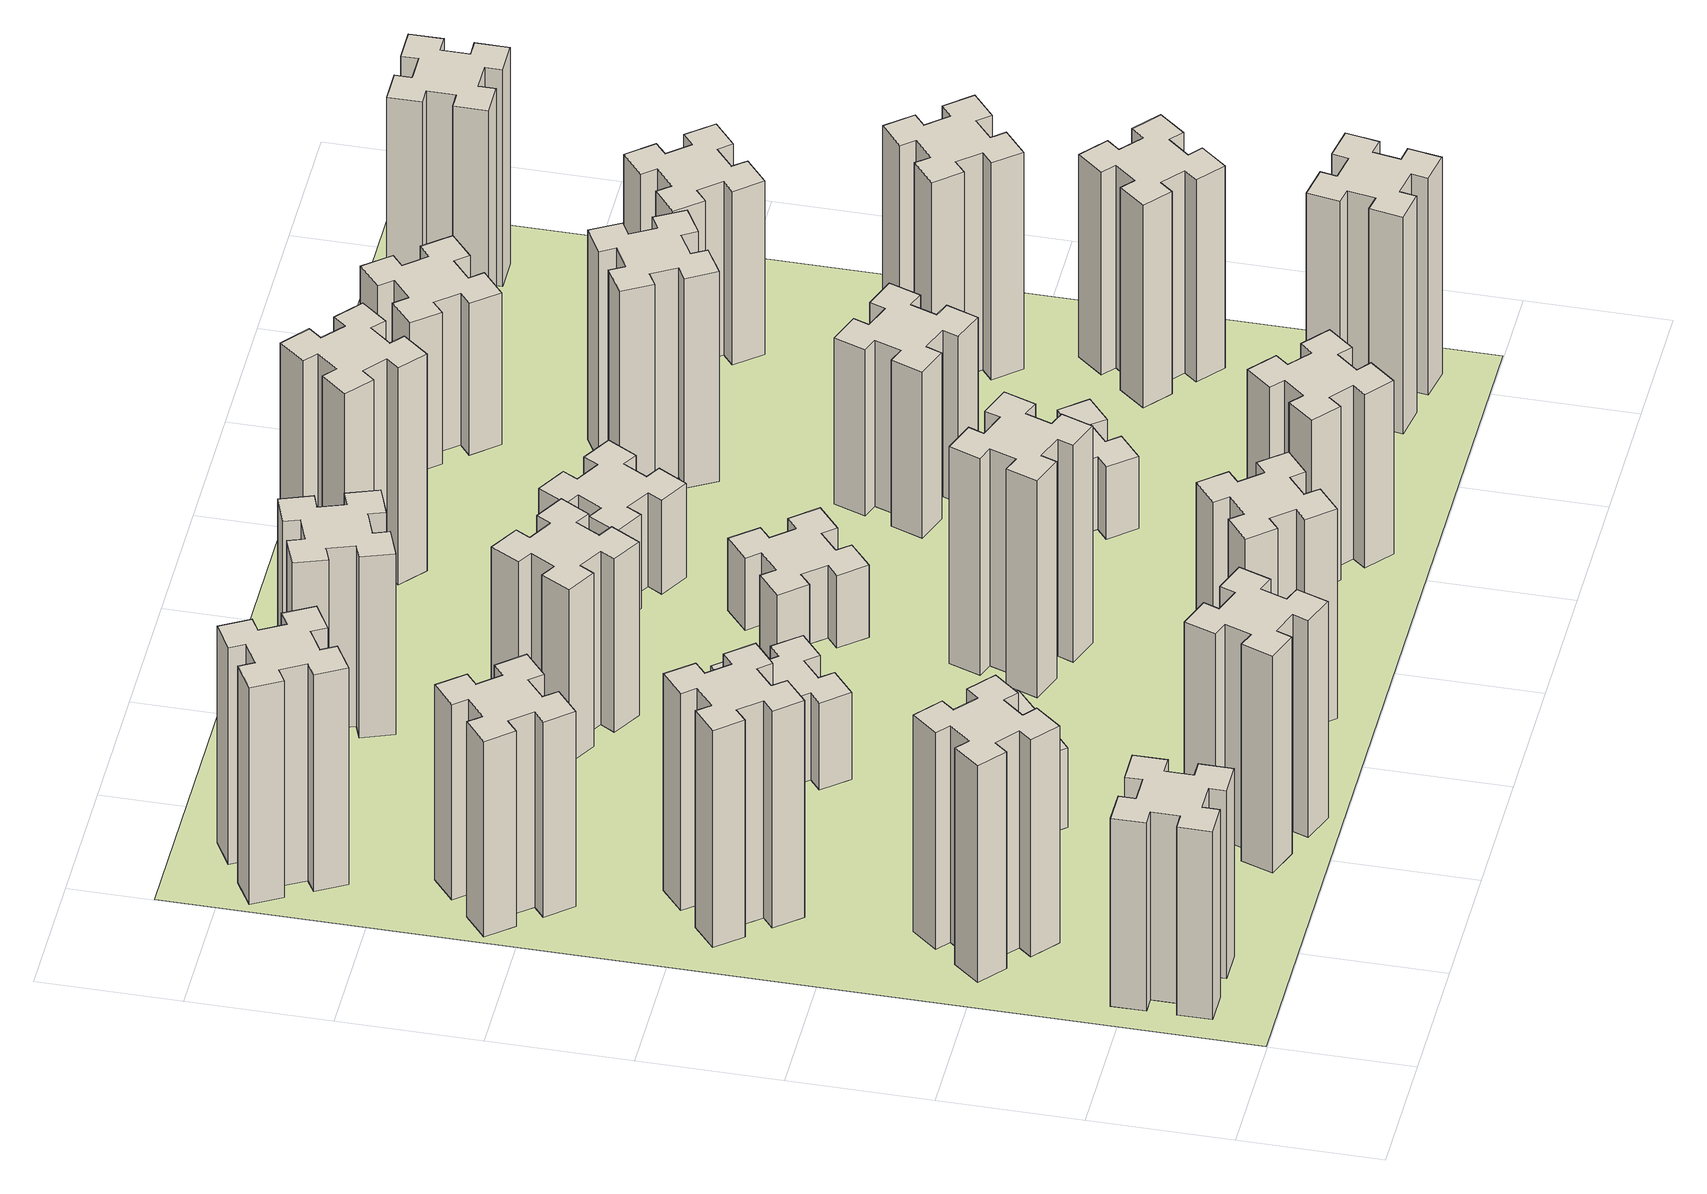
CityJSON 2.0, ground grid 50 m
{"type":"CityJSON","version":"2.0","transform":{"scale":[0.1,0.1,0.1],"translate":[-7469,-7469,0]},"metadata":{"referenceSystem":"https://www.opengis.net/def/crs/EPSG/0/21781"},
"CityObjects":{
"building1":{"type":"Building","attributes":{"class":"1000","function":"1000","usage":"1000","yearOfConstruction":2016,"roofType":"1000","measuredHeight":78,"storeysAboveGround":30,"storeysBelowGround":0},"geometry":[{"type":"Solid","lod":"1","boundaries":[[[[0,1,2,3,4,5,6,7,8,9,10,11,12,13,14,15,16,17,18,19]],[[17,16,20,21]],[[16,15,22,20]],[[15,14,23,22]],[[14,13,24,23]],[[13,12,25,24]],[[12,11,26,25]],[[11,10,27,26]],[[10,9,28,27]],[[9,8,29,28]],[[8,7,30,29]],[[7,6,31,30]],[[6,5,32,31]],[[5,4,33,32]],[[4,3,34,33]],[[3,2,35,34]],[[2,1,36,35]],[[1,0,37,36]],[[0,19,38,37]],[[19,18,39,38]],[[18,17,21,39]],[[24,25,26,27,28,29,30,31,32,33,34,35,36,37,38,39,21,20,22,23]]]]}]},
"building2":{"type":"Building","attributes":{"class":"1000","function":"1000","usage":"1000","yearOfConstruction":2016,"roofType":"1000","measuredHeight":90,"storeysAboveGround":30,"storeysBelowGround":0},"geometry":[{"type":"Solid","lod":"1","boundaries":[[[[40,41,42,43,44,45,46,47,48,49,50,51,52,53,54,55,56,57,58,59]],[[57,56,60,61]],[[56,55,62,60]],[[55,54,63,62]],[[54,53,64,63]],[[53,52,65,64]],[[52,51,66,65]],[[51,50,67,66]],[[50,49,68,67]],[[49,48,69,68]],[[48,47,70,69]],[[47,46,71,70]],[[46,45,72,71]],[[45,44,73,72]],[[44,43,74,73]],[[43,42,75,74]],[[42,41,76,75]],[[41,40,77,76]],[[40,59,78,77]],[[59,58,79,78]],[[58,57,61,79]],[[64,65,66,67,68,69,70,71,72,73,74,75,76,77,78,79,61,60,62,63]]]]}]},
"building3":{"type":"Building","attributes":{"class":"1000","function":"1000","usage":"1000","yearOfConstruction":2016,"roofType":"1000","measuredHeight":90,"storeysAboveGround":30,"storeysBelowGround":0},"geometry":[{"type":"Solid","lod":"1","boundaries":[[[[80,81,82,83,84,85,86,87,88,89,90,91,92,93,94,95,96,97,98,99]],[[97,96,100,101]],[[96,95,102,100]],[[95,94,103,102]],[[94,93,104,103]],[[93,92,105,104]],[[92,91,106,105]],[[91,90,107,106]],[[90,89,108,107]],[[89,88,109,108]],[[88,87,110,109]],[[87,86,111,110]],[[86,85,112,111]],[[85,84,113,112]],[[84,83,114,113]],[[83,82,115,114]],[[82,81,116,115]],[[81,80,117,116]],[[80,99,118,117]],[[99,98,119,118]],[[98,97,101,119]],[[104,105,106,107,108,109,110,111,112,113,114,115,116,117,118,119,101,100,102,103]]]]}]},
"building4":{"type":"Building","attributes":{"class":"1000","function":"1000","usage":"1000","yearOfConstruction":2016,"roofType":"1000","measuredHeight":81,"storeysAboveGround":30,"storeysBelowGround":0},"geometry":[{"type":"Solid","lod":"1","boundaries":[[[[120,121,122,123,124,125,126,127,128,129,130,131,132,133,134,135,136,137,138,139]],[[137,136,140,141]],[[136,135,142,140]],[[135,134,143,142]],[[134,133,144,143]],[[133,132,145,144]],[[132,131,146,145]],[[131,130,147,146]],[[130,129,148,147]],[[129,128,149,148]],[[128,127,150,149]],[[127,126,151,150]],[[126,125,152,151]],[[125,124,153,152]],[[124,123,154,153]],[[123,122,155,154]],[[122,121,156,155]],[[121,120,157,156]],[[120,139,158,157]],[[139,138,159,158]],[[138,137,141,159]],[[144,145,146,147,148,149,150,151,152,153,154,155,156,157,158,159,141,140,142,143]]]]}]},
"building5":{"type":"Building","attributes":{"class":"1000","function":"1000","usage":"1000","yearOfConstruction":2016,"roofType":"1000","measuredHeight":90,"storeysAboveGround":30,"storeysBelowGround":0},"geometry":[{"type":"Solid","lod":"1","boundaries":[[[[160,161,162,163,164,165,166,167,168,169,170,171,172,173,174,175,176,177,178,179]],[[177,176,180,181]],[[176,175,182,180]],[[175,174,183,182]],[[174,173,184,183]],[[173,172,185,184]],[[172,171,186,185]],[[171,170,187,186]],[[170,169,188,187]],[[169,168,189,188]],[[168,167,190,189]],[[167,166,191,190]],[[166,165,192,191]],[[165,164,193,192]],[[164,163,194,193]],[[163,162,195,194]],[[162,161,196,195]],[[161,160,197,196]],[[160,179,198,197]],[[179,178,199,198]],[[178,177,181,199]],[[184,185,186,187,188,189,190,191,192,193,194,195,196,197,198,199,181,180,182,183]]]]}]},
"building6":{"type":"Building","attributes":{"class":"1000","function":"1000","usage":"1000","yearOfConstruction":2016,"roofType":"1000","measuredHeight":90,"storeysAboveGround":30,"storeysBelowGround":0},"geometry":[{"type":"Solid","lod":"1","boundaries":[[[[200,201,202,203,204,205,206,207,208,209,210,211,212,213,214,215,216,217,218,219]],[[217,216,220,221]],[[216,215,222,220]],[[215,214,223,222]],[[214,213,224,223]],[[213,212,225,224]],[[212,211,226,225]],[[211,210,227,226]],[[210,209,228,227]],[[209,208,229,228]],[[208,207,230,229]],[[207,206,231,230]],[[206,205,232,231]],[[205,204,233,232]],[[204,203,234,233]],[[203,202,235,234]],[[202,201,236,235]],[[201,200,237,236]],[[200,219,238,237]],[[219,218,239,238]],[[218,217,221,239]],[[224,225,226,227,228,229,230,231,232,233,234,235,236,237,238,239,221,220,222,223]]]]}]},
"building7":{"type":"Building","attributes":{"class":"1000","function":"1000","usage":"1000","yearOfConstruction":2016,"roofType":"1000","measuredHeight":33,"storeysAboveGround":30,"storeysBelowGround":0},"geometry":[{"type":"Solid","lod":"1","boundaries":[[[[240,241,242,243,244,245,246,247,248,249,250,251,252,253,254,255,256,257,258,259]],[[257,256,260,261]],[[256,255,262,260]],[[255,254,263,262]],[[254,253,264,263]],[[253,252,265,264]],[[252,251,266,265]],[[251,250,267,266]],[[250,249,268,267]],[[249,248,269,268]],[[248,247,270,269]],[[247,246,271,270]],[[246,245,272,271]],[[245,244,273,272]],[[244,243,274,273]],[[243,242,275,274]],[[242,241,276,275]],[[241,240,277,276]],[[240,259,278,277]],[[259,258,279,278]],[[258,257,261,279]],[[264,265,266,267,268,269,270,271,272,273,274,275,276,277,278,279,261,260,262,263]]]]}]},
"building8":{"type":"Building","attributes":{"class":"1000","function":"1000","usage":"1000","yearOfConstruction":2016,"roofType":"1000","measuredHeight":36,"storeysAboveGround":30,"storeysBelowGround":0},"geometry":[{"type":"Solid","lod":"1","boundaries":[[[[280,281,282,283,284,285,286,287,288,289,290,291,292,293,294,295,296,297,298,299]],[[297,296,300,301]],[[296,295,302,300]],[[295,294,303,302]],[[294,293,304,303]],[[293,292,305,304]],[[292,291,306,305]],[[291,290,307,306]],[[290,289,308,307]],[[289,288,309,308]],[[288,287,310,309]],[[287,286,311,310]],[[286,285,312,311]],[[285,284,313,312]],[[284,283,314,313]],[[283,282,315,314]],[[282,281,316,315]],[[281,280,317,316]],[[280,299,318,317]],[[299,298,319,318]],[[298,297,301,319]],[[304,305,306,307,308,309,310,311,312,313,314,315,316,317,318,319,301,300,302,303]]]]}]},
"building9":{"type":"Building","attributes":{"class":"1000","function":"1000","usage":"1000","yearOfConstruction":2016,"roofType":"1000","measuredHeight":87,"storeysAboveGround":30,"storeysBelowGround":0},"geometry":[{"type":"Solid","lod":"1","boundaries":[[[[320,321,322,323,324,325,326,327,328,329,330,331,332,333,334,335,336,337,338,339]],[[337,336,340,341]],[[336,335,342,340]],[[335,334,343,342]],[[334,333,344,343]],[[333,332,345,344]],[[332,331,346,345]],[[331,330,347,346]],[[330,329,348,347]],[[329,328,349,348]],[[328,327,350,349]],[[327,326,351,350]],[[326,325,352,351]],[[325,324,353,352]],[[324,323,354,353]],[[323,322,355,354]],[[322,321,356,355]],[[321,320,357,356]],[[320,339,358,357]],[[339,338,359,358]],[[338,337,341,359]],[[344,345,346,347,348,349,350,351,352,353,354,355,356,357,358,359,341,340,342,343]]]]}]},
"building10":{"type":"Building","attributes":{"class":"1000","function":"1000","usage":"1000","yearOfConstruction":2016,"roofType":"1000","measuredHeight":72,"storeysAboveGround":30,"storeysBelowGround":0},"geometry":[{"type":"Solid","lod":"1","boundaries":[[[[360,361,362,363,364,365,366,367,368,369,370,371,372,373,374,375,376,377,378,379]],[[377,376,380,381]],[[376,375,382,380]],[[375,374,383,382]],[[374,373,384,383]],[[373,372,385,384]],[[372,371,386,385]],[[371,370,387,386]],[[370,369,388,387]],[[369,368,389,388]],[[368,367,390,389]],[[367,366,391,390]],[[366,365,392,391]],[[365,364,393,392]],[[364,363,394,393]],[[363,362,395,394]],[[362,361,396,395]],[[361,360,397,396]],[[360,379,398,397]],[[379,378,399,398]],[[378,377,381,399]],[[384,385,386,387,388,389,390,391,392,393,394,395,396,397,398,399,381,380,382,383]]]]}]},
"building11":{"type":"Building","attributes":{"class":"1000","function":"1000","usage":"1000","yearOfConstruction":2016,"roofType":"1000","measuredHeight":75,"storeysAboveGround":30,"storeysBelowGround":0},"geometry":[{"type":"Solid","lod":"1","boundaries":[[[[400,401,402,403,404,405,406,407,408,409,410,411,412,413,414,415,416,417,418,419]],[[417,416,420,421]],[[416,415,422,420]],[[415,414,423,422]],[[414,413,424,423]],[[413,412,425,424]],[[412,411,426,425]],[[411,410,427,426]],[[410,409,428,427]],[[409,408,429,428]],[[408,407,430,429]],[[407,406,431,430]],[[406,405,432,431]],[[405,404,433,432]],[[404,403,434,433]],[[403,402,435,434]],[[402,401,436,435]],[[401,400,437,436]],[[400,419,438,437]],[[419,418,439,438]],[[418,417,421,439]],[[424,425,426,427,428,429,430,431,432,433,434,435,436,437,438,439,421,420,422,423]]]]}]},
"building12":{"type":"Building","attributes":{"class":"1000","function":"1000","usage":"1000","yearOfConstruction":2016,"roofType":"1000","measuredHeight":90,"storeysAboveGround":30,"storeysBelowGround":0},"geometry":[{"type":"Solid","lod":"1","boundaries":[[[[440,441,442,443,444,445,446,447,448,449,450,451,452,453,454,455,456,457,458,459]],[[457,456,460,461]],[[456,455,462,460]],[[455,454,463,462]],[[454,453,464,463]],[[453,452,465,464]],[[452,451,466,465]],[[451,450,467,466]],[[450,449,468,467]],[[449,448,469,468]],[[448,447,470,469]],[[447,446,471,470]],[[446,445,472,471]],[[445,444,473,472]],[[444,443,474,473]],[[443,442,475,474]],[[442,441,476,475]],[[441,440,477,476]],[[440,459,478,477]],[[459,458,479,478]],[[458,457,461,479]],[[464,465,466,467,468,469,470,471,472,473,474,475,476,477,478,479,461,460,462,463]]]]}]},
"building13":{"type":"Building","attributes":{"class":"1000","function":"1000","usage":"1000","yearOfConstruction":2016,"roofType":"1000","measuredHeight":30,"storeysAboveGround":30,"storeysBelowGround":0},"geometry":[{"type":"Solid","lod":"1","boundaries":[[[[480,481,482,483,484,485,486,487,488,489,490,491,492,493,494,495,496,497,498,499]],[[497,496,500,501]],[[496,495,502,500]],[[495,494,503,502]],[[494,493,504,503]],[[493,492,505,504]],[[492,491,506,505]],[[491,490,507,506]],[[490,489,508,507]],[[489,488,509,508]],[[488,487,510,509]],[[487,486,511,510]],[[486,485,512,511]],[[485,484,513,512]],[[484,483,514,513]],[[483,482,515,514]],[[482,481,516,515]],[[481,480,517,516]],[[480,499,518,517]],[[499,498,519,518]],[[498,497,501,519]],[[504,505,506,507,508,509,510,511,512,513,514,515,516,517,518,519,501,500,502,503]]]]}]},
"building14":{"type":"Building","attributes":{"class":"1000","function":"1000","usage":"1000","yearOfConstruction":2016,"roofType":"1000","measuredHeight":72,"storeysAboveGround":30,"storeysBelowGround":0},"geometry":[{"type":"Solid","lod":"1","boundaries":[[[[520,521,522,523,524,525,526,527,528,529,530,531,532,533,534,535,536,537,538,539]],[[537,536,540,541]],[[536,535,542,540]],[[535,534,543,542]],[[534,533,544,543]],[[533,532,545,544]],[[532,531,546,545]],[[531,530,547,546]],[[530,529,548,547]],[[529,528,549,548]],[[528,527,550,549]],[[527,526,551,550]],[[526,525,552,551]],[[525,524,553,552]],[[524,523,554,553]],[[523,522,555,554]],[[522,521,556,555]],[[521,520,557,556]],[[520,539,558,557]],[[539,538,559,558]],[[538,537,541,559]],[[544,545,546,547,548,549,550,551,552,553,554,555,556,557,558,559,541,540,542,543]]]]}]},
"building15":{"type":"Building","attributes":{"class":"1000","function":"1000","usage":"1000","yearOfConstruction":2016,"roofType":"1000","measuredHeight":39,"storeysAboveGround":30,"storeysBelowGround":0},"geometry":[{"type":"Solid","lod":"1","boundaries":[[[[560,561,562,563,564,565,566,567,568,569,570,571,572,573,574,575,576,577,578,579]],[[577,576,580,581]],[[576,575,582,580]],[[575,574,583,582]],[[574,573,584,583]],[[573,572,585,584]],[[572,571,586,585]],[[571,570,587,586]],[[570,569,588,587]],[[569,568,589,588]],[[568,567,590,589]],[[567,566,591,590]],[[566,565,592,591]],[[565,564,593,592]],[[564,563,594,593]],[[563,562,595,594]],[[562,561,596,595]],[[561,560,597,596]],[[560,579,598,597]],[[579,578,599,598]],[[578,577,581,599]],[[584,585,586,587,588,589,590,591,592,593,594,595,596,597,598,599,581,580,582,583]]]]}]},
"building16":{"type":"Building","attributes":{"class":"1000","function":"1000","usage":"1000","yearOfConstruction":2016,"roofType":"1000","measuredHeight":90,"storeysAboveGround":30,"storeysBelowGround":0},"geometry":[{"type":"Solid","lod":"1","boundaries":[[[[600,601,602,603,604,605,606,607,608,609,610,611,612,613,614,615,616,617,618,619]],[[617,616,620,621]],[[616,615,622,620]],[[615,614,623,622]],[[614,613,624,623]],[[613,612,625,624]],[[612,611,626,625]],[[611,610,627,626]],[[610,609,628,627]],[[609,608,629,628]],[[608,607,630,629]],[[607,606,631,630]],[[606,605,632,631]],[[605,604,633,632]],[[604,603,634,633]],[[603,602,635,634]],[[602,601,636,635]],[[601,600,637,636]],[[600,619,638,637]],[[619,618,639,638]],[[618,617,621,639]],[[624,625,626,627,628,629,630,631,632,633,634,635,636,637,638,639,621,620,622,623]]]]}]},
"building17":{"type":"Building","attributes":{"class":"1000","function":"1000","usage":"1000","yearOfConstruction":2016,"roofType":"1000","measuredHeight":30,"storeysAboveGround":30,"storeysBelowGround":0},"geometry":[{"type":"Solid","lod":"1","boundaries":[[[[640,641,642,643,644,645,646,647,648,649,650,651,652,653,654,655,656,657,658,659]],[[657,656,660,661]],[[656,655,662,660]],[[655,654,663,662]],[[654,653,664,663]],[[653,652,665,664]],[[652,651,666,665]],[[651,650,667,666]],[[650,649,668,667]],[[649,648,669,668]],[[648,647,670,669]],[[647,646,671,670]],[[646,645,672,671]],[[645,644,673,672]],[[644,643,674,673]],[[643,642,675,674]],[[642,641,676,675]],[[641,640,677,676]],[[640,659,678,677]],[[659,658,679,678]],[[658,657,661,679]],[[664,665,666,667,668,669,670,671,672,673,674,675,676,677,678,679,661,660,662,663]]]]}]},
"building18":{"type":"Building","attributes":{"class":"1000","function":"1000","usage":"1000","yearOfConstruction":2016,"roofType":"1000","measuredHeight":69,"storeysAboveGround":30,"storeysBelowGround":0},"geometry":[{"type":"Solid","lod":"1","boundaries":[[[[680,681,682,683,684,685,686,687,688,689,690,691,692,693,694,695,696,697,698,699]],[[697,696,700,701]],[[696,695,702,700]],[[695,694,703,702]],[[694,693,704,703]],[[693,692,705,704]],[[692,691,706,705]],[[691,690,707,706]],[[690,689,708,707]],[[689,688,709,708]],[[688,687,710,709]],[[687,686,711,710]],[[686,685,712,711]],[[685,684,713,712]],[[684,683,714,713]],[[683,682,715,714]],[[682,681,716,715]],[[681,680,717,716]],[[680,699,718,717]],[[699,698,719,718]],[[698,697,701,719]],[[704,705,706,707,708,709,710,711,712,713,714,715,716,717,718,719,701,700,702,703]]]]}]},
"building19":{"type":"Building","attributes":{"class":"1000","function":"1000","usage":"1000","yearOfConstruction":2016,"roofType":"1000","measuredHeight":87,"storeysAboveGround":30,"storeysBelowGround":0},"geometry":[{"type":"Solid","lod":"1","boundaries":[[[[720,721,722,723,724,725,726,727,728,729,730,731,732,733,734,735,736,737,738,739]],[[737,736,740,741]],[[736,735,742,740]],[[735,734,743,742]],[[734,733,744,743]],[[733,732,745,744]],[[732,731,746,745]],[[731,730,747,746]],[[730,729,748,747]],[[729,728,749,748]],[[728,727,750,749]],[[727,726,751,750]],[[726,725,752,751]],[[725,724,753,752]],[[724,723,754,753]],[[723,722,755,754]],[[722,721,756,755]],[[721,720,757,756]],[[720,739,758,757]],[[739,738,759,758]],[[738,737,741,759]],[[744,745,746,747,748,749,750,751,752,753,754,755,756,757,758,759,741,740,742,743]]]]}]},
"building20":{"type":"Building","attributes":{"class":"1000","function":"1000","usage":"1000","yearOfConstruction":2016,"roofType":"1000","measuredHeight":90,"storeysAboveGround":30,"storeysBelowGround":0},"geometry":[{"type":"Solid","lod":"1","boundaries":[[[[760,761,762,763,764,765,766,767,768,769,770,771,772,773,774,775,776,777,778,779]],[[777,776,780,781]],[[776,775,782,780]],[[775,774,783,782]],[[774,773,784,783]],[[773,772,785,784]],[[772,771,786,785]],[[771,770,787,786]],[[770,769,788,787]],[[769,768,789,788]],[[768,767,790,789]],[[767,766,791,790]],[[766,765,792,791]],[[765,764,793,792]],[[764,763,794,793]],[[763,762,795,794]],[[762,761,796,795]],[[761,760,797,796]],[[760,779,798,797]],[[779,778,799,798]],[[778,777,781,799]],[[784,785,786,787,788,789,790,791,792,793,794,795,796,797,798,799,781,780,782,783]]]]}]},
"building21":{"type":"Building","attributes":{"class":"1000","function":"1000","usage":"1000","yearOfConstruction":2016,"roofType":"1000","measuredHeight":63,"storeysAboveGround":30,"storeysBelowGround":0},"geometry":[{"type":"Solid","lod":"1","boundaries":[[[[800,801,802,803,804,805,806,807,808,809,810,811,812,813,814,815,816,817,818,819]],[[817,816,820,821]],[[816,815,822,820]],[[815,814,823,822]],[[814,813,824,823]],[[813,812,825,824]],[[812,811,826,825]],[[811,810,827,826]],[[810,809,828,827]],[[809,808,829,828]],[[808,807,830,829]],[[807,806,831,830]],[[806,805,832,831]],[[805,804,833,832]],[[804,803,834,833]],[[803,802,835,834]],[[802,801,836,835]],[[801,800,837,836]],[[800,819,838,837]],[[819,818,839,838]],[[818,817,821,839]],[[824,825,826,827,828,829,830,831,832,833,834,835,836,837,838,839,821,820,822,823]]]]}]},
"building22":{"type":"Building","attributes":{"class":"1000","function":"1000","usage":"1000","yearOfConstruction":2016,"roofType":"1000","measuredHeight":84,"storeysAboveGround":30,"storeysBelowGround":0},"geometry":[{"type":"Solid","lod":"1","boundaries":[[[[840,841,842,843,844,845,846,847,848,849,850,851,852,853,854,855,856,857,858,859]],[[857,856,860,861]],[[856,855,862,860]],[[855,854,863,862]],[[854,853,864,863]],[[853,852,865,864]],[[852,851,866,865]],[[851,850,867,866]],[[850,849,868,867]],[[849,848,869,868]],[[848,847,870,869]],[[847,846,871,870]],[[846,845,872,871]],[[845,844,873,872]],[[844,843,874,873]],[[843,842,875,874]],[[842,841,876,875]],[[841,840,877,876]],[[840,859,878,877]],[[859,858,879,878]],[[858,857,861,879]],[[864,865,866,867,868,869,870,871,872,873,874,875,876,877,878,879,861,860,862,863]]]]}]},
"building23":{"type":"Building","attributes":{"class":"1000","function":"1000","usage":"1000","yearOfConstruction":2016,"roofType":"1000","measuredHeight":90,"storeysAboveGround":30,"storeysBelowGround":0},"geometry":[{"type":"Solid","lod":"1","boundaries":[[[[880,881,882,883,884,885,886,887,888,889,890,891,892,893,894,895,896,897,898,899]],[[897,896,900,901]],[[896,895,902,900]],[[895,894,903,902]],[[894,893,904,903]],[[893,892,905,904]],[[892,891,906,905]],[[891,890,907,906]],[[890,889,908,907]],[[889,888,909,908]],[[888,887,910,909]],[[887,886,911,910]],[[886,885,912,911]],[[885,884,913,912]],[[884,883,914,913]],[[883,882,915,914]],[[882,881,916,915]],[[881,880,917,916]],[[880,899,918,917]],[[899,898,919,918]],[[898,897,901,919]],[[904,905,906,907,908,909,910,911,912,913,914,915,916,917,918,919,901,900,902,903]]]]}]},
"building24":{"type":"Building","attributes":{"class":"1000","function":"1000","usage":"1000","yearOfConstruction":2016,"roofType":"1000","measuredHeight":72,"storeysAboveGround":30,"storeysBelowGround":0},"geometry":[{"type":"Solid","lod":"1","boundaries":[[[[920,921,922,923,924,925,926,927,928,929,930,931,932,933,934,935,936,937,938,939]],[[937,936,940,941]],[[936,935,942,940]],[[935,934,943,942]],[[934,933,944,943]],[[933,932,945,944]],[[932,931,946,945]],[[931,930,947,946]],[[930,929,948,947]],[[929,928,949,948]],[[928,927,950,949]],[[927,926,951,950]],[[926,925,952,951]],[[925,924,953,952]],[[924,923,954,953]],[[923,922,955,954]],[[922,921,956,955]],[[921,920,957,956]],[[920,939,958,957]],[[939,938,959,958]],[[938,937,941,959]],[[944,945,946,947,948,949,950,951,952,953,954,955,956,957,958,959,941,940,942,943]]]]}]},
"building25":{"type":"Building","attributes":{"class":"1000","function":"1000","usage":"1000","yearOfConstruction":2016,"roofType":"1000","measuredHeight":90,"storeysAboveGround":30,"storeysBelowGround":0},"geometry":[{"type":"Solid","lod":"1","boundaries":[[[[960,961,962,963,964,965,966,967,968,969,970,971,972,973,974,975,976,977,978,979]],[[977,976,980,981]],[[976,975,982,980]],[[975,974,983,982]],[[974,973,984,983]],[[973,972,985,984]],[[972,971,986,985]],[[971,970,987,986]],[[970,969,988,987]],[[969,968,989,988]],[[968,967,990,989]],[[967,966,991,990]],[[966,965,992,991]],[[965,964,993,992]],[[964,963,994,993]],[[963,962,995,994]],[[962,961,996,995]],[[961,960,997,996]],[[960,979,998,997]],[[979,978,999,998]],[[978,977,981,999]],[[984,985,986,987,988,989,990,991,992,993,994,995,996,997,998,999,981,980,982,983]]]]}]},
"landuse1":{"type":"LandUse","attributes":{"name":"plot1","function":"1010"},"geometry":[{"type":"MultiSurface","lod":"1","boundaries":[[[1000,1001,1002,1003]]]}]}
},
"vertices":[
[165,425,0],[165,325,0],[105,325,0],[105,205,0],[225,205,0],[225,265,0],[325,265,0],[325,205,0],[445,205,0],[445,325,0],[385,325,0],[385,425,0],[445,425,0],[445,545,0],[325,545,0],[325,485,0],[225,485,0],[225,545,0],[105,545,0],[105,425,0],[225,485,780],[225,545,780],[325,485,780],[325,545,780],[445,545,780],[445,425,780],[385,425,780],[385,325,780],[445,325,780],[445,205,780],[325,205,780],[325,265,780],[225,265,780],[225,205,780],[105,205,780],[105,325,780],[165,325,780],[165,425,780],[105,425,780],[105,545,780],
[484,1067,0],[408,1132,0],[446,1178,0],[354,1255,0],[277,1163,0],[323,1124,0],[259,1048,0],[213,1086,0],[136,994,0],[228,917,0],[266,963,0],[343,899,0],[304,853,0],[396,776,0],[473,868,0],[427,906,0],[492,983,0],[538,944,0],[615,1036,0],[523,1113,0],[492,983,900],[538,944,900],[427,906,900],[473,868,900],[396,776,900],[304,853,900],[343,899,900],[266,963,900],[228,917,900],[136,994,900],[213,1086,900],[259,1048,900],[323,1124,900],[277,1163,900],[354,1255,900],[446,1178,900],[408,1132,900],[484,1067,900],[523,1113,900],[615,1036,900],
[492,1888,0],[427,1964,0],[473,2003,0],[396,2095,0],[304,2018,0],[343,1972,0],[266,1907,0],[228,1953,0],[136,1876,0],[213,1784,0],[259,1823,0],[323,1746,0],[277,1708,0],[354,1616,0],[446,1693,0],[408,1739,0],[484,1803,0],[523,1757,0],[615,1834,0],[538,1926,0],[484,1803,900],[523,1757,900],[408,1739,900],[446,1693,900],[354,1616,900],[277,1708,900],[323,1746,900],[259,1823,900],[213,1784,900],[136,1876,900],[228,1953,900],[266,1907,900],[343,1972,900],[304,2018,900],[396,2095,900],[473,2003,900],[427,1964,900],[492,1888,900],[538,1926,900],[615,1834,900],
[243,2712,0],[166,2647,0],[128,2693,0],[36,2616,0],[113,2524,0],[159,2563,0],[223,2486,0],[177,2448,0],[254,2356,0],[346,2433,0],[308,2479,0],[384,2543,0],[423,2497,0],[515,2574,0],[438,2666,0],[392,2628,0],[327,2704,0],[373,2743,0],[296,2835,0],[204,2758,0],[327,2704,810],[373,2743,810],[392,2628,810],[438,2666,810],[515,2574,810],[423,2497,810],[384,2543,810],[308,2479,810],[346,2433,810],[254,2356,810],[177,2448,810],[223,2486,810],[159,2563,810],[113,2524,810],[36,2616,810],[128,2693,810],[166,2647,810],[243,2712,810],[204,2758,810],[296,2835,810],
[1029,360,0],[995,266,0],[939,287,0],[897,174,0],[1010,133,0],[1031,189,0],[1125,155,0],[1104,99,0],[1217,57,0],[1258,170,0],[1202,191,0],[1236,285,0],[1292,264,0],[1333,377,0],[1220,418,0],[1200,362,0],[1106,396,0],[1127,452,0],[1014,493,0],[973,380,0],[1106,396,900],[1127,452,900],[1200,362,900],[1220,418,900],[1333,377,900],[1292,264,900],[1236,285,900],[1202,191,900],[1258,170,900],[1217,57,900],[1104,99,900],[1125,155,900],[1031,189,900],[1010,133,900],[897,174,900],[939,287,900],[995,266,900],[1029,360,900],[973,380,900],[1014,493,900],
[155,3324,0],[205,3237,0],[153,3207,0],[213,3103,0],[317,3163,0],[287,3215,0],[374,3265,0],[404,3213,0],[508,3273,0],[448,3377,0],[396,3347,0],[346,3434,0],[398,3464,0],[338,3568,0],[234,3508,0],[264,3456,0],[177,3406,0],[147,3458,0],[43,3398,0],[103,3294,0],[177,3406,900],[147,3458,900],[264,3456,900],[234,3508,900],[338,3568,900],[398,3464,900],[346,3434,900],[396,3347,900],[448,3377,900],[508,3273,900],[404,3213,900],[374,3265,900],[287,3215,900],[317,3163,900],[213,3103,900],[153,3207,900],[205,3237,900],[155,3324,900],[103,3294,900],[43,3398,900],
[983,1232,0],[906,1167,0],[868,1213,0],[776,1136,0],[853,1044,0],[899,1083,0],[963,1006,0],[917,968,0],[994,876,0],[1086,953,0],[1048,999,0],[1124,1063,0],[1163,1017,0],[1255,1094,0],[1178,1186,0],[1132,1148,0],[1067,1224,0],[1113,1263,0],[1036,1355,0],[944,1278,0],[1067,1224,330],[1113,1263,330],[1132,1148,330],[1178,1186,330],[1255,1094,330],[1163,1017,330],[1124,1063,330],[1048,999,330],[1086,953,330],[994,876,330],[917,968,330],[963,1006,330],[899,1083,330],[853,1044,330],[776,1136,330],[868,1213,330],[906,1167,330],[983,1232,330],[944,1278,330],[1036,1355,330],
[1083,1972,0],[1006,1907,0],[968,1953,0],[876,1876,0],[953,1784,0],[999,1823,0],[1063,1746,0],[1017,1708,0],[1094,1616,0],[1186,1693,0],[1148,1739,0],[1224,1803,0],[1263,1757,0],[1355,1834,0],[1278,1926,0],[1232,1888,0],[1167,1964,0],[1213,2003,0],[1136,2095,0],[1044,2018,0],[1167,1964,360],[1213,2003,360],[1232,1888,360],[1278,1926,360],[1355,1834,360],[1263,1757,360],[1224,1803,360],[1148,1739,360],[1186,1693,360],[1094,1616,360],[1017,1708,360],[1063,1746,360],[999,1823,360],[953,1784,360],[876,1876,360],[968,1953,360],[1006,1907,360],[1083,1972,360],[1044,2018,360],[1136,2095,360],
[1639,343,0],[1703,266,0],[1657,228,0],[1734,136,0],[1826,213,0],[1788,259,0],[1864,323,0],[1903,277,0],[1995,354,0],[1918,446,0],[1872,408,0],[1807,484,0],[1853,523,0],[1776,615,0],[1684,538,0],[1723,492,0],[1646,427,0],[1608,473,0],[1516,396,0],[1593,304,0],[1646,427,870],[1608,473,870],[1723,492,870],[1684,538,870],[1776,615,870],[1853,523,870],[1807,484,870],[1872,408,870],[1918,446,870],[1995,354,870],[1903,277,870],[1864,323,870],[1788,259,870],[1826,213,870],[1734,136,870],[1657,228,870],[1703,266,870],[1639,343,870],[1593,304,870],[1516,396,870],
[1314,2666,0],[1227,2716,0],[1257,2768,0],[1153,2828,0],[1093,2724,0],[1145,2694,0],[1095,2607,0],[1043,2637,0],[983,2533,0],[1087,2473,0],[1117,2525,0],[1204,2475,0],[1174,2423,0],[1278,2363,0],[1338,2467,0],[1286,2497,0],[1336,2584,0],[1388,2554,0],[1448,2658,0],[1344,2718,0],[1336,2584,720],[1388,2554,720],[1286,2497,720],[1338,2467,720],[1278,2363,720],[1174,2423,720],[1204,2475,720],[1117,2525,720],[1087,2473,720],[983,2533,720],[1043,2637,720],[1095,2607,720],[1145,2694,720],[1093,2724,720],[1153,2828,720],[1257,2768,720],[1227,2716,720],[1314,2666,720],[1344,2718,720],[1448,2658,720],
[1125,3456,0],[1031,3422,0],[1010,3478,0],[897,3437,0],[939,3324,0],[995,3345,0],[1029,3251,0],[973,3230,0],[1014,3117,0],[1127,3159,0],[1106,3215,0],[1200,3249,0],[1220,3193,0],[1333,3234,0],[1292,3347,0],[1236,3326,0],[1202,3420,0],[1258,3440,0],[1217,3553,0],[1104,3512,0],[1202,3420,750],[1258,3440,750],[1236,3326,750],[1292,3347,750],[1333,3234,750],[1220,3193,750],[1200,3249,750],[1106,3215,750],[1127,3159,750],[1014,3117,750],[973,3230,750],[1029,3251,750],[995,3345,750],[939,3324,750],[897,3437,750],[1010,3478,750],[1031,3422,750],[1125,3456,750],[1104,3512,750],[1217,3553,750],
[1769,1300,0],[1735,1206,0],[1679,1227,0],[1637,1114,0],[1750,1073,0],[1771,1129,0],[1865,1095,0],[1844,1039,0],[1957,997,0],[1998,1110,0],[1942,1131,0],[1976,1225,0],[2032,1204,0],[2073,1317,0],[1960,1358,0],[1940,1302,0],[1846,1336,0],[1867,1392,0],[1754,1433,0],[1713,1320,0],[1846,1336,900],[1867,1392,900],[1940,1302,900],[1960,1358,900],[2073,1317,900],[2032,1204,900],[1976,1225,900],[1942,1131,900],[1998,1110,900],[1957,997,900],[1844,1039,900],[1865,1095,900],[1771,1129,900],[1750,1073,900],[1637,1114,900],[1679,1227,900],[1735,1206,900],[1769,1300,900],[1713,1320,900],[1754,1433,900],
[1972,1988,0],[1907,2064,0],[1953,2103,0],[1876,2195,0],[1784,2118,0],[1823,2072,0],[1746,2007,0],[1708,2053,0],[1616,1976,0],[1693,1884,0],[1739,1923,0],[1803,1846,0],[1757,1808,0],[1834,1716,0],[1926,1793,0],[1888,1839,0],[1964,1903,0],[2003,1857,0],[2095,1934,0],[2018,2026,0],[1964,1903,300],[2003,1857,300],[1888,1839,300],[1926,1793,300],[1834,1716,300],[1757,1808,300],[1803,1846,300],[1739,1923,300],[1693,1884,300],[1616,1976,300],[1708,2053,300],[1746,2007,300],[1823,2072,300],[1784,2118,300],[1876,2195,300],[1953,2103,300],[1907,2064,300],[1972,1988,300],[2018,2026,300],[2095,1934,300],
[2486,323,0],[2563,259,0],[2524,213,0],[2616,136,0],[2693,228,0],[2647,266,0],[2712,343,0],[2758,304,0],[2835,396,0],[2743,473,0],[2704,427,0],[2628,492,0],[2666,538,0],[2574,615,0],[2497,523,0],[2543,484,0],[2479,408,0],[2433,446,0],[2356,354,0],[2448,277,0],[2479,408,720],[2433,446,720],[2543,484,720],[2497,523,720],[2574,615,720],[2666,538,720],[2628,492,720],[2704,427,720],[2743,473,720],[2835,396,720],[2758,304,720],[2712,343,720],[2647,266,720],[2693,228,720],[2616,136,720],[2524,213,720],[2563,259,720],[2486,323,720],[2448,277,720],[2356,354,720],
[2026,2497,0],[2076,2584,0],[2128,2554,0],[2188,2658,0],[2084,2718,0],[2054,2666,0],[1967,2716,0],[1997,2768,0],[1893,2828,0],[1833,2724,0],[1885,2694,0],[1835,2607,0],[1783,2637,0],[1723,2533,0],[1827,2473,0],[1857,2525,0],[1944,2475,0],[1914,2423,0],[2018,2363,0],[2078,2467,0],[1944,2475,390],[1914,2423,390],[1857,2525,390],[1827,2473,390],[1723,2533,390],[1783,2637,390],[1835,2607,390],[1885,2694,390],[1833,2724,390],[1893,2828,390],[1997,2768,390],[1967,2716,390],[2054,2666,390],[2084,2718,390],[2188,2658,390],[2128,2554,390],[2076,2584,390],[2026,2497,390],[2078,2467,390],[2018,2363,390],
[1746,3383,0],[1823,3319,0],[1784,3273,0],[1876,3196,0],[1953,3288,0],[1907,3326,0],[1972,3403,0],[2018,3364,0],[2095,3456,0],[2003,3533,0],[1964,3487,0],[1888,3552,0],[1926,3598,0],[1834,3675,0],[1757,3583,0],[1803,3544,0],[1739,3468,0],[1693,3506,0],[1616,3414,0],[1708,3337,0],[1739,3468,900],[1693,3506,900],[1803,3544,900],[1757,3583,900],[1834,3675,900],[1926,3598,900],[1888,3552,900],[1964,3487,900],[2003,3533,900],[2095,3456,900],[2018,3364,900],[1972,3403,900],[1907,3326,900],[1953,3288,900],[1876,3196,900],[1784,3273,900],[1823,3319,900],[1746,3383,900],[1708,3337,900],[1616,3414,900],
[2563,1332,0],[2486,1267,0],[2448,1313,0],[2356,1236,0],[2433,1144,0],[2479,1183,0],[2543,1106,0],[2497,1068,0],[2574,976,0],[2666,1053,0],[2628,1099,0],[2704,1163,0],[2743,1117,0],[2835,1194,0],[2758,1286,0],[2712,1248,0],[2647,1324,0],[2693,1363,0],[2616,1455,0],[2524,1378,0],[2647,1324,300],[2693,1363,300],[2712,1248,300],[2758,1286,300],[2835,1194,300],[2743,1117,300],[2704,1163,300],[2628,1099,300],[2666,1053,300],[2574,976,300],[2497,1068,300],[2543,1106,300],[2479,1183,300],[2433,1144,300],[2356,1236,300],[2448,1313,300],[2486,1267,300],[2563,1332,300],[2524,1378,300],[2616,1455,300],
[2682,1671,0],[2716,1765,0],[2772,1744,0],[2813,1857,0],[2700,1898,0],[2680,1842,0],[2586,1876,0],[2607,1932,0],[2494,1973,0],[2453,1860,0],[2509,1840,0],[2475,1746,0],[2419,1767,0],[2377,1654,0],[2490,1613,0],[2511,1669,0],[2605,1635,0],[2584,1579,0],[2697,1537,0],[2738,1650,0],[2605,1635,690],[2584,1579,690],[2511,1669,690],[2490,1613,690],[2377,1654,690],[2419,1767,690],[2475,1746,690],[2509,1840,690],[2453,1860,690],[2494,1973,690],[2607,1932,690],[2586,1876,690],[2680,1842,690],[2700,1898,690],[2813,1857,690],[2772,1744,690],[2716,1765,690],[2682,1671,690],[2738,1650,690],[2697,1537,690],
[2475,2584,0],[2525,2497,0],[2473,2467,0],[2533,2363,0],[2637,2423,0],[2607,2475,0],[2694,2525,0],[2724,2473,0],[2828,2533,0],[2768,2637,0],[2716,2607,0],[2666,2694,0],[2718,2724,0],[2658,2828,0],[2554,2768,0],[2584,2716,0],[2497,2666,0],[2467,2718,0],[2363,2658,0],[2423,2554,0],[2497,2666,870],[2467,2718,870],[2584,2716,870],[2554,2768,870],[2658,2828,870],[2718,2724,870],[2666,2694,870],[2716,2607,870],[2768,2637,870],[2828,2533,870],[2724,2473,870],[2694,2525,870],[2607,2475,870],[2637,2423,870],[2533,2363,870],[2473,2467,870],[2525,2497,870],[2475,2584,870],[2423,2554,870],[2363,2658,870],
[3504,475,0],[3405,492,0],[3416,551,0],[3297,572,0],[3277,454,0],[3336,444,0],[3318,345,0],[3259,356,0],[3238,237,0],[3357,217,0],[3367,276,0],[3465,258,0],[3455,199,0],[3573,178,0],[3594,297,0],[3535,307,0],[3552,405,0],[3611,395,0],[3632,513,0],[3514,534,0],[3552,405,900],[3611,395,900],[3535,307,900],[3594,297,900],[3573,178,900],[3455,199,900],[3465,258,900],[3367,276,900],[3357,217,900],[3238,237,900],[3259,356,900],[3318,345,900],[3336,444,900],[3277,454,900],[3297,572,900],[3416,551,900],[3405,492,900],[3504,475,900],[3514,534,900],[3632,513,900],
[2712,3368,0],[2647,3444,0],[2693,3483,0],[2616,3575,0],[2524,3498,0],[2563,3452,0],[2486,3387,0],[2448,3433,0],[2356,3356,0],[2433,3264,0],[2479,3303,0],[2543,3226,0],[2497,3188,0],[2574,3096,0],[2666,3173,0],[2628,3219,0],[2704,3283,0],[2743,3237,0],[2835,3314,0],[2758,3406,0],[2704,3283,630],[2743,3237,630],[2628,3219,630],[2666,3173,630],[2574,3096,630],[2497,3188,630],[2543,3226,630],[2479,3303,630],[2433,3264,630],[2356,3356,630],[2448,3433,630],[2486,3387,630],[2563,3452,630],[2524,3498,630],[2616,3575,630],[2693,3483,630],[2647,3444,630],[2712,3368,630],[2758,3406,630],[2835,3314,630],
[3487,1006,0],[3552,1083,0],[3598,1044,0],[3675,1136,0],[3583,1213,0],[3544,1167,0],[3468,1232,0],[3506,1278,0],[3414,1355,0],[3337,1263,0],[3383,1224,0],[3319,1148,0],[3273,1186,0],[3196,1094,0],[3288,1017,0],[3326,1063,0],[3403,999,0],[3364,953,0],[3456,876,0],[3533,968,0],[3403,999,840],[3364,953,840],[3326,1063,840],[3288,1017,840],[3196,1094,840],[3273,1186,840],[3319,1148,840],[3383,1224,840],[3337,1263,840],[3414,1355,840],[3506,1278,840],[3468,1232,840],[3544,1167,840],[3583,1213,840],[3675,1136,840],[3598,1044,840],[3552,1083,840],[3487,1006,840],[3533,968,840],[3456,876,840],
[3368,1639,0],[3444,1703,0],[3483,1657,0],[3575,1734,0],[3498,1826,0],[3452,1788,0],[3387,1864,0],[3433,1903,0],[3356,1995,0],[3264,1918,0],[3303,1872,0],[3226,1807,0],[3188,1853,0],[3096,1776,0],[3173,1684,0],[3219,1723,0],[3283,1646,0],[3237,1608,0],[3314,1516,0],[3406,1593,0],[3283,1646,900],[3237,1608,900],[3219,1723,900],[3173,1684,900],[3096,1776,900],[3188,1853,900],[3226,1807,900],[3303,1872,900],[3264,1918,900],[3356,1995,900],[3433,1903,900],[3387,1864,900],[3452,1788,900],[3498,1826,900],[3575,1734,900],[3483,1657,900],[3444,1703,900],[3368,1639,900],[3406,1593,900],[3314,1516,900],
[3119,2563,0],[3183,2486,0],[3137,2448,0],[3214,2356,0],[3306,2433,0],[3268,2479,0],[3344,2543,0],[3383,2497,0],[3475,2574,0],[3398,2666,0],[3352,2628,0],[3287,2704,0],[3333,2743,0],[3256,2835,0],[3164,2758,0],[3203,2712,0],[3126,2647,0],[3088,2693,0],[2996,2616,0],[3073,2524,0],[3126,2647,720],[3088,2693,720],[3203,2712,720],[3164,2758,720],[3256,2835,720],[3333,2743,720],[3287,2704,720],[3352,2628,720],[3398,2666,720],[3475,2574,720],[3383,2497,720],[3344,2543,720],[3268,2479,720],[3306,2433,720],[3214,2356,720],[3137,2448,720],[3183,2486,720],[3119,2563,720],[3073,2524,720],[2996,2616,720],
[3285,3325,0],[3385,3325,0],[3385,3265,0],[3505,3265,0],[3505,3385,0],[3445,3385,0],[3445,3485,0],[3505,3485,0],[3505,3605,0],[3385,3605,0],[3385,3545,0],[3285,3545,0],[3285,3605,0],[3165,3605,0],[3165,3485,0],[3225,3485,0],[3225,3385,0],[3165,3385,0],[3165,3265,0],[3285,3265,0],[3225,3385,900],[3165,3385,900],[3225,3485,900],[3165,3485,900],[3165,3605,900],[3285,3605,900],[3285,3545,900],[3385,3545,900],[3385,3605,900],[3505,3605,900],[3505,3485,900],[3445,3485,900],[3445,3385,900],[3505,3385,900],[3505,3265,900],[3385,3265,900],[3385,3325,900],[3285,3325,900],[3285,3265,900],[3165,3265,900],
[5,3705,0],[3705,3705,0],[3705,5,0],[5,5,0]
]}
